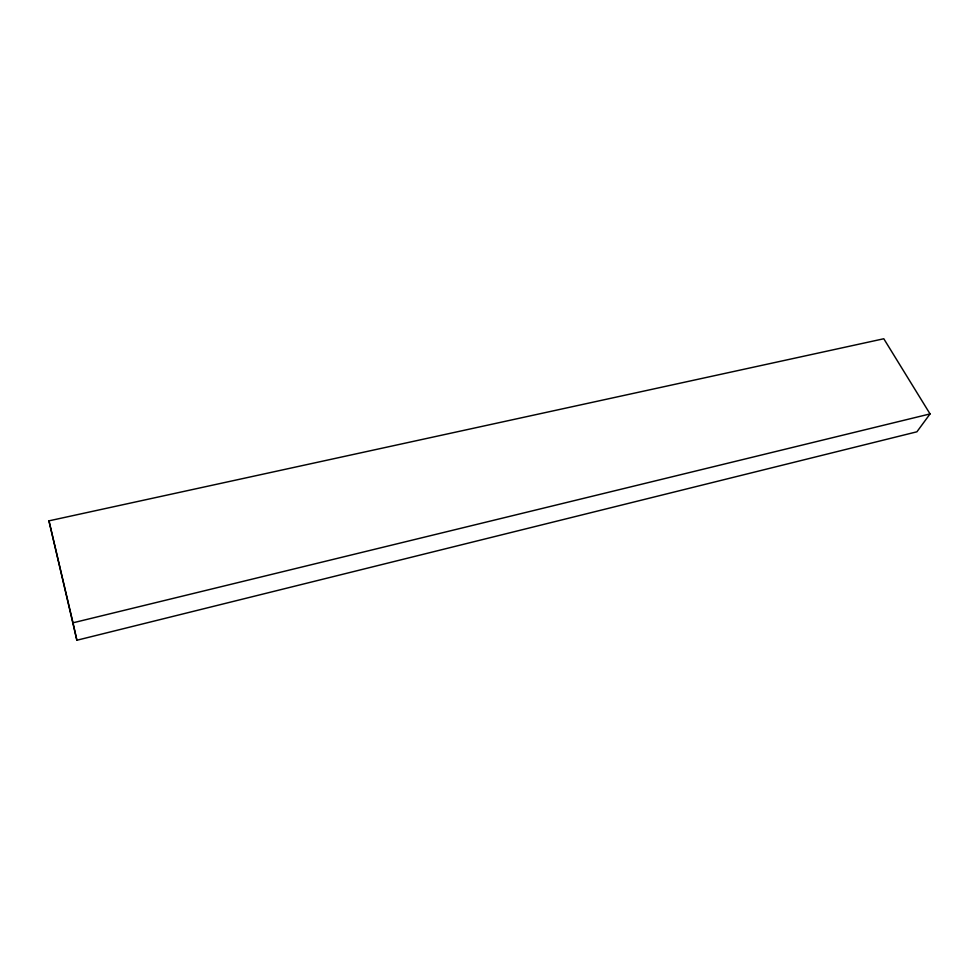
<?xml version="1.0" encoding="UTF-8"?>
<svg xmlns="http://www.w3.org/2000/svg" width="979" height="979" viewBox="0 0 979 979"><rect width="100%" height="100%" fill="white"/><g stroke="black" fill="none" stroke-linecap="round" stroke-linejoin="round"><path stroke-width="1.47" d="M930.05 413.921L916.907 431.8L76.876 640.242L48.95 520.852L883.792 338.758L930.05 413.921L72.997 622.803L76.876 640.242M48.95 520.852L72.997 622.803"/></g></svg>
